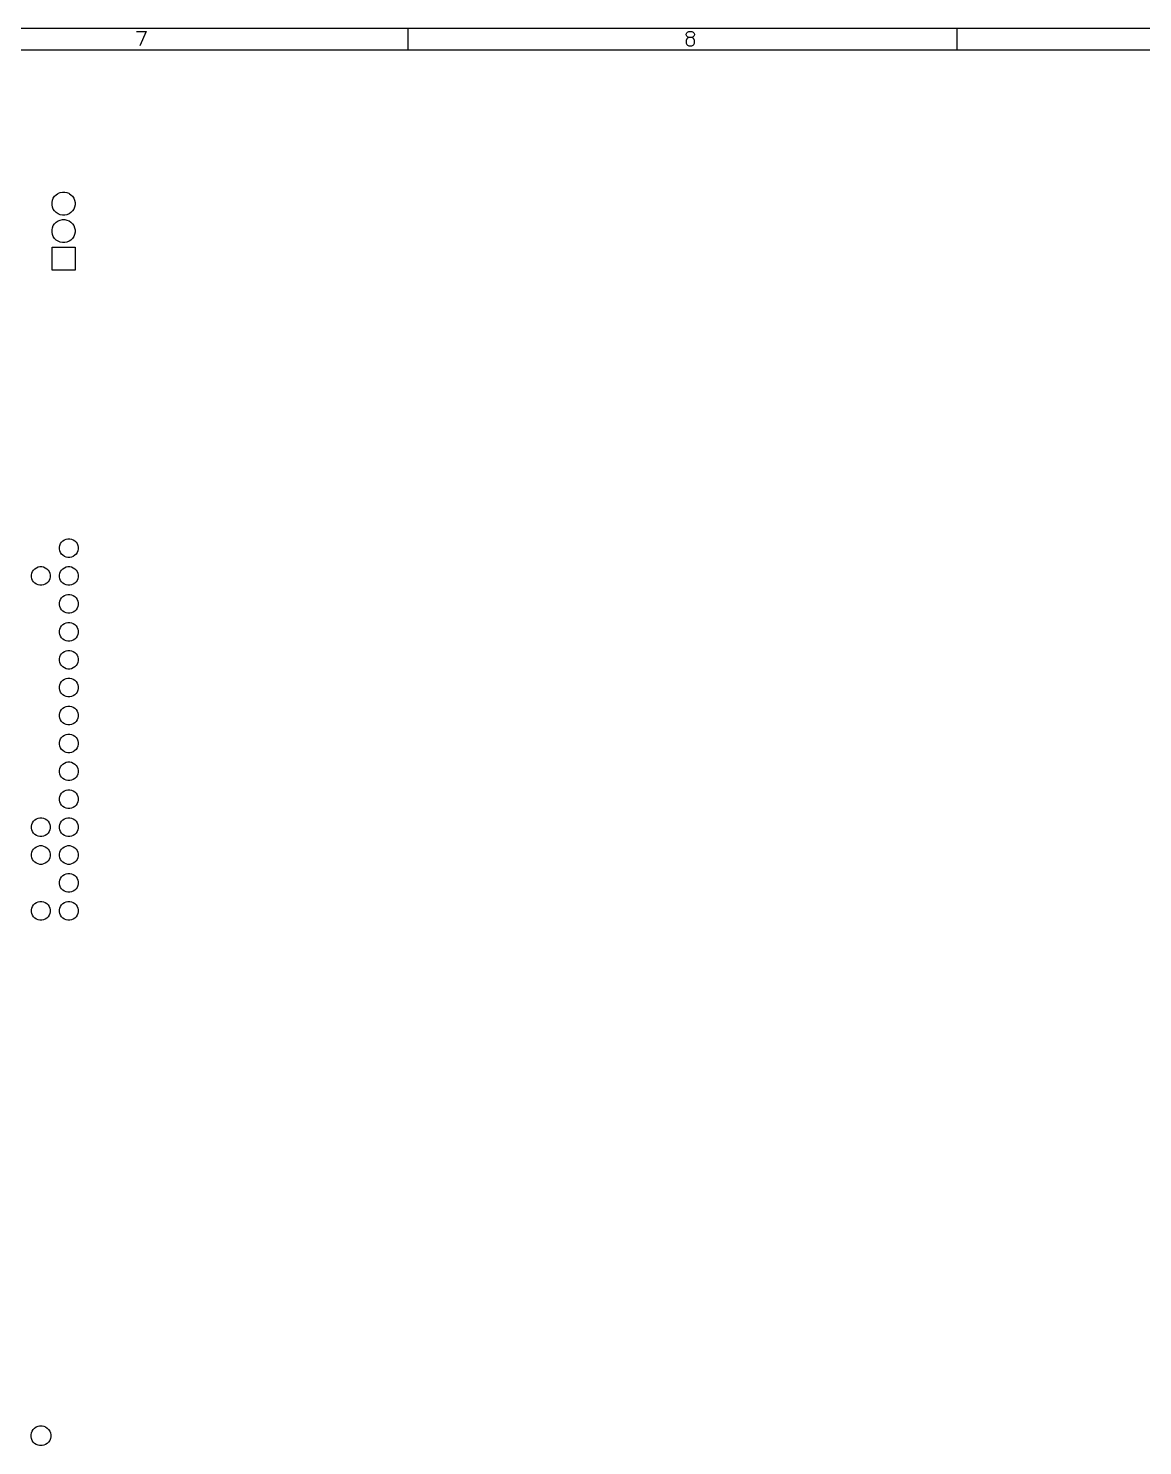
# Model space of a CAD drawing. Extents: x 0.4 to 33.6, y -21.6 to -0.4.
# Drawn here: x 12.81 to 16.81, y -5.47 to -0.39 of the extents above; entities that cross this region are included whole.
import ezdxf

# ---------------------------------------------------------------- set-up
doc = ezdxf.new("R2010")
doc.units = 0
doc.header["$MEASUREMENT"] = 0
doc.layers.add('BLACK', color=7, linetype='CONTINUOUS')

msp = doc.modelspace()

# ---------------------------------------------------------------- linework, layer by layer
at = {"layer": 'BLACK', "linetype": 'CONTINUOUS'}
for p, q in [((33.6063, -0.393701), (0.393701, -0.393701)), ((13.1992, -0.405043), (13.2334, -0.405043)), ((13.2334, -0.405043), (13.2114, -0.456224)), ((14.1732, -0.472441), (14.1732, -0.393701)), ((15.1751, -0.40748), (15.1799, -0.405043)), ((15.1799, -0.405043), (15.1897, -0.405043)), ((15.1897, -0.405043), (15.1946, -0.40748)), ((16.1417, -0.472441), (16.1417, -0.393701)), ((15.1702, -0.414792), (15.1726, -0.409917)), ((15.1702, -0.417229), (15.1702, -0.414792)), ((15.1726, -0.422103), (15.1702, -0.417229)), ((15.1726, -0.431852), (15.1702, -0.436727)), ((15.1702, -0.436727), (15.1702, -0.446475)), ((15.1702, -0.446475), (15.1726, -0.45135)), ((15.1726, -0.409917), (15.1751, -0.40748)), ((15.1751, -0.424541), (15.1726, -0.422103)), ((15.1751, -0.429415), (15.1726, -0.431852)), ((15.1726, -0.45135), (15.1751, -0.453787)), ((15.1799, -0.426978), (15.1751, -0.424541)), ((15.1799, -0.426978), (15.1751, -0.429415)), ((15.1751, -0.453787), (15.1799, -0.456224)), ((15.1897, -0.426978), (15.1799, -0.426978)), ((15.1799, -0.456224), (15.1897, -0.456224)), ((15.1946, -0.424541), (15.1897, -0.426978)), ((15.1946, -0.429415), (15.1897, -0.426978)), ((15.1897, -0.456224), (15.1946, -0.453787)), ((15.1946, -0.40748), (15.197, -0.409917)), ((15.197, -0.422103), (15.1946, -0.424541)), ((15.197, -0.431852), (15.1946, -0.429415)), ((15.1946, -0.453787), (15.197, -0.45135)), ((15.197, -0.409917), (15.1994, -0.414792)), ((15.1994, -0.417229), (15.197, -0.422103)), ((15.1994, -0.436727), (15.197, -0.431852)), ((15.197, -0.45135), (15.1994, -0.446475)), ((15.1994, -0.414792), (15.1994, -0.417229)), ((15.1994, -0.446475), (15.1994, -0.436727)), ((33.5276, -0.472441), (0.472441, -0.472441)), ((12.8961, -1.01782), (12.8977, -1.00983)), ((12.8977, -1.00983), (12.9008, -1.0023)), ((12.9008, -1.0023), (12.9054, -0.995523)), ((12.9054, -0.995523), (12.9111, -0.989759)), ((12.9111, -0.989759), (12.916, -0.986476)), ((12.916, -0.986476), (12.9179, -0.985231)), ((12.9179, -0.985231), (12.9188, -0.984842)), ((12.9188, -0.984842), (12.9254, -0.982112)), ((12.9254, -0.982112), (12.9334, -0.980522)), ((12.9334, -0.980522), (12.9416, -0.980522)), ((12.9416, -0.980522), (12.9496, -0.982112)), ((12.9496, -0.982112), (12.9562, -0.984842)), ((12.9562, -0.984842), (12.9571, -0.985231)), ((12.9571, -0.985231), (12.959, -0.986476)), ((12.959, -0.986476), (12.9639, -0.989759)), ((12.9639, -0.989759), (12.9696, -0.995523)), ((12.9696, -0.995523), (12.9742, -1.0023)), ((12.9742, -1.0023), (12.9773, -1.00983)), ((12.9773, -1.00983), (12.9789, -1.01782)), ((12.8961, -1.02598), (12.8961, -1.01782)), ((12.8977, -1.03397), (12.8961, -1.02598)), ((12.8995, -1.03822), (12.8977, -1.03397)), ((12.9008, -1.0415), (12.8995, -1.03822)), ((12.9054, -1.04828), (12.9008, -1.0415)), ((12.9111, -1.05404), (12.9054, -1.04828)), ((12.9179, -1.05857), (12.9111, -1.05404)), ((12.9254, -1.06169), (12.9179, -1.05857)), ((12.9179, -1.05857), (12.9179, -1.05857)), ((12.9179, -1.05857), (12.9179, -1.05857)), ((12.9334, -1.06328), (12.9254, -1.06169)), ((12.9416, -1.06328), (12.9334, -1.06328)), ((12.9496, -1.06169), (12.9416, -1.06328)), ((12.9571, -1.05857), (12.9496, -1.06169)), ((12.9639, -1.05404), (12.9571, -1.05857)), ((12.9571, -1.05857), (12.9571, -1.05857)), ((12.9571, -1.05857), (12.9571, -1.05857)), ((12.9696, -1.04828), (12.9639, -1.05404)), ((12.9742, -1.0415), (12.9696, -1.04828)), ((12.9755, -1.03822), (12.9742, -1.0415)), ((12.9773, -1.03397), (12.9755, -1.03822)), ((12.9789, -1.02598), (12.9773, -1.03397)), ((12.9789, -1.01782), (12.9789, -1.02598)), ((12.8961, -1.11625), (12.8977, -1.10826)), ((12.8961, -1.1244), (12.8961, -1.11625)), ((12.8977, -1.10826), (12.9008, -1.10073)), ((12.9008, -1.10073), (12.9054, -1.09395)), ((12.9054, -1.09395), (12.9111, -1.08818)), ((12.9111, -1.08818), (12.9179, -1.08366)), ((12.9179, -1.08366), (12.9254, -1.08054)), ((12.9179, -1.08366), (12.9179, -1.08366)), ((12.9254, -1.08054), (12.9334, -1.07895)), ((12.9334, -1.07895), (12.9416, -1.07895)), ((12.9416, -1.07895), (12.9496, -1.08054)), ((12.9496, -1.08054), (12.9571, -1.08366)), ((12.9571, -1.08366), (12.9571, -1.08366)), ((12.9571, -1.08366), (12.9639, -1.08818)), ((12.9639, -1.08818), (12.9696, -1.09395)), ((12.9696, -1.09395), (12.9742, -1.10073)), ((12.9742, -1.10073), (12.9773, -1.10826)), ((12.9773, -1.10826), (12.9789, -1.11625)), ((12.9789, -1.11625), (12.9789, -1.1244)), ((12.8977, -1.13239), (12.8961, -1.1244)), ((12.9008, -1.13992), (12.8977, -1.13239)), ((12.9054, -1.1467), (12.9008, -1.13992)), ((12.9008, -1.13992), (12.9008, -1.13992)), ((12.9111, -1.15247), (12.9054, -1.1467)), ((12.9179, -1.15699), (12.9111, -1.15247)), ((12.9254, -1.16011), (12.9179, -1.15699)), ((12.9179, -1.15699), (12.9179, -1.15699)), ((12.9179, -1.15699), (12.9179, -1.15699)), ((12.9334, -1.1617), (12.9254, -1.16011)), ((12.9416, -1.1617), (12.9334, -1.1617)), ((12.9496, -1.16011), (12.9416, -1.1617)), ((12.9571, -1.15699), (12.9496, -1.16011)), ((12.9639, -1.15247), (12.9571, -1.15699)), ((12.9571, -1.15699), (12.9571, -1.15699)), ((12.9571, -1.15699), (12.9571, -1.15699)), ((12.9696, -1.1467), (12.9639, -1.15247)), ((12.9742, -1.13992), (12.9696, -1.1467)), ((12.9773, -1.13239), (12.9742, -1.13992)), ((12.9742, -1.13992), (12.9742, -1.13992)), ((12.9789, -1.1244), (12.9773, -1.13239)), ((12.8961, -1.26013), (12.8961, -1.17737)), ((12.8961, -1.17737), (12.9789, -1.17737)), ((12.9789, -1.17737), (12.9789, -1.26013)), ((12.9789, -1.26013), (12.8961, -1.26013)), ((12.9302, -2.23489), (12.9349, -2.23023)), ((12.9349, -2.23023), (12.9404, -2.22656)), ((12.9404, -2.22656), (12.9465, -2.22403)), ((12.9465, -2.22403), (12.953, -2.22275)), ((12.953, -2.22275), (12.9595, -2.22275)), ((12.9595, -2.22275), (12.966, -2.22403)), ((12.966, -2.22403), (12.9721, -2.22656)), ((12.9721, -2.22656), (12.9776, -2.23023)), ((12.9776, -2.23023), (12.9823, -2.23489)), ((12.9227, -2.25295), (12.924, -2.24648)), ((12.9227, -2.25955), (12.9227, -2.25295)), ((12.924, -2.26602), (12.9227, -2.25955)), ((12.924, -2.24648), (12.9266, -2.24038)), ((12.9266, -2.27212), (12.924, -2.26602)), ((12.9266, -2.24038), (12.9302, -2.23489)), ((12.9302, -2.27761), (12.9266, -2.27212)), ((12.9349, -2.28227), (12.9302, -2.27761)), ((12.9404, -2.28594), (12.9349, -2.28227)), ((12.9776, -2.28227), (12.9721, -2.28594)), ((12.9823, -2.27761), (12.9776, -2.28227)), ((12.9823, -2.23489), (12.9859, -2.24038)), ((12.9859, -2.27212), (12.9823, -2.27761)), ((12.9859, -2.24038), (12.9885, -2.24648)), ((12.9885, -2.26602), (12.9859, -2.27212)), ((12.9885, -2.24648), (12.9898, -2.25295)), ((12.9898, -2.25955), (12.9885, -2.26602)), ((12.9898, -2.25295), (12.9898, -2.25955)), ((12.8266, -2.34038), (12.8302, -2.33489)), ((12.8302, -2.33489), (12.8349, -2.33023)), ((12.8349, -2.33023), (12.8404, -2.32656)), ((12.8404, -2.32656), (12.8465, -2.32403)), ((12.8465, -2.32403), (12.853, -2.32275)), ((12.853, -2.32275), (12.8595, -2.32275)), ((12.8595, -2.32275), (12.866, -2.32403)), ((12.866, -2.32403), (12.8721, -2.32656)), ((12.8721, -2.32656), (12.8776, -2.33023)), ((12.8776, -2.33023), (12.8823, -2.33489)), ((12.8823, -2.33489), (12.8859, -2.34038)), ((12.9266, -2.34038), (12.9302, -2.33489)), ((12.9302, -2.33489), (12.9349, -2.33023)), ((12.9349, -2.33023), (12.9404, -2.32656)), ((12.9465, -2.28847), (12.9404, -2.28594)), ((12.9404, -2.32656), (12.9465, -2.32403)), ((12.953, -2.28975), (12.9465, -2.28847)), ((12.9465, -2.32403), (12.953, -2.32275)), ((12.9595, -2.28975), (12.953, -2.28975)), ((12.953, -2.32275), (12.9595, -2.32275)), ((12.966, -2.28847), (12.9595, -2.28975)), ((12.9595, -2.32275), (12.966, -2.32403)), ((12.9721, -2.28594), (12.966, -2.28847)), ((12.966, -2.32403), (12.9721, -2.32656)), ((12.9721, -2.32656), (12.9776, -2.33023)), ((12.9776, -2.33023), (12.9823, -2.33489)), ((12.9823, -2.33489), (12.9859, -2.34038)), ((12.8227, -2.35295), (12.824, -2.34648)), ((12.8227, -2.35955), (12.8227, -2.35295)), ((12.824, -2.36602), (12.8227, -2.35955)), ((12.824, -2.34648), (12.8266, -2.34038)), ((12.8266, -2.37212), (12.824, -2.36602)), ((12.8302, -2.37761), (12.8266, -2.37212)), ((12.8349, -2.38227), (12.8302, -2.37761)), ((12.8404, -2.38594), (12.8349, -2.38227)), ((12.8465, -2.38847), (12.8404, -2.38594)), ((12.8721, -2.38594), (12.866, -2.38847)), ((12.8776, -2.38227), (12.8721, -2.38594)), ((12.8823, -2.37761), (12.8776, -2.38227)), ((12.8859, -2.37212), (12.8823, -2.37761)), ((12.8859, -2.34038), (12.8885, -2.34648)), ((12.8885, -2.36602), (12.8859, -2.37212)), ((12.8885, -2.34648), (12.8898, -2.35295)), ((12.8898, -2.35955), (12.8885, -2.36602)), ((12.8898, -2.35295), (12.8898, -2.35955)), ((12.9227, -2.35295), (12.924, -2.34648)), ((12.9227, -2.35955), (12.9227, -2.35295)), ((12.924, -2.36602), (12.9227, -2.35955)), ((12.924, -2.34648), (12.9266, -2.34038)), ((12.9266, -2.37212), (12.924, -2.36602)), ((12.9302, -2.37761), (12.9266, -2.37212)), ((12.9349, -2.38227), (12.9302, -2.37761)), ((12.9404, -2.38594), (12.9349, -2.38227)), ((12.9465, -2.38847), (12.9404, -2.38594)), ((12.9721, -2.38594), (12.966, -2.38847)), ((12.9776, -2.38227), (12.9721, -2.38594)), ((12.9823, -2.37761), (12.9776, -2.38227)), ((12.9859, -2.37212), (12.9823, -2.37761)), ((12.9859, -2.34038), (12.9885, -2.34648)), ((12.9885, -2.36602), (12.9859, -2.37212)), ((12.9885, -2.34648), (12.9898, -2.35295)), ((12.9898, -2.35955), (12.9885, -2.36602)), ((12.9898, -2.35295), (12.9898, -2.35955)), ((12.853, -2.38975), (12.8465, -2.38847)), ((12.8595, -2.38975), (12.853, -2.38975)), ((12.866, -2.38847), (12.8595, -2.38975)), ((12.9266, -2.44038), (12.9302, -2.43489)), ((12.9302, -2.43489), (12.9349, -2.43023)), ((12.9349, -2.43023), (12.9404, -2.42656)), ((12.9404, -2.42656), (12.9465, -2.42403)), ((12.953, -2.38975), (12.9465, -2.38847)), ((12.9465, -2.42403), (12.953, -2.42275)), ((12.9595, -2.38975), (12.953, -2.38975)), ((12.953, -2.42275), (12.9595, -2.42275)), ((12.966, -2.38847), (12.9595, -2.38975)), ((12.9595, -2.42275), (12.966, -2.42403)), ((12.966, -2.42403), (12.9721, -2.42656)), ((12.9721, -2.42656), (12.9776, -2.43023)), ((12.9776, -2.43023), (12.9823, -2.43489)), ((12.9823, -2.43489), (12.9859, -2.44038)), ((12.9227, -2.45295), (12.924, -2.44648)), ((12.9227, -2.45955), (12.9227, -2.45295)), ((12.924, -2.46602), (12.9227, -2.45955)), ((12.924, -2.44648), (12.9266, -2.44038)), ((12.9266, -2.47212), (12.924, -2.46602)), ((12.9302, -2.47761), (12.9266, -2.47212)), ((12.9349, -2.48227), (12.9302, -2.47761)), ((12.9404, -2.48594), (12.9349, -2.48227)), ((12.9465, -2.48847), (12.9404, -2.48594)), ((12.953, -2.48975), (12.9465, -2.48847)), ((12.966, -2.48847), (12.9595, -2.48975)), ((12.9721, -2.48594), (12.966, -2.48847)), ((12.9776, -2.48227), (12.9721, -2.48594)), ((12.9823, -2.47761), (12.9776, -2.48227)), ((12.9859, -2.47212), (12.9823, -2.47761)), ((12.9859, -2.44038), (12.9885, -2.44648)), ((12.9885, -2.46602), (12.9859, -2.47212)), ((12.9885, -2.44648), (12.9898, -2.45295)), ((12.9898, -2.45955), (12.9885, -2.46602)), ((12.9898, -2.45295), (12.9898, -2.45955)), ((12.9266, -2.54038), (12.9302, -2.53489)), ((12.9302, -2.53489), (12.9349, -2.53023)), ((12.9349, -2.53023), (12.9404, -2.52656)), ((12.9404, -2.52656), (12.9465, -2.52403)), ((12.9465, -2.52403), (12.953, -2.52275)), ((12.9595, -2.48975), (12.953, -2.48975)), ((12.953, -2.52275), (12.9595, -2.52275)), ((12.9595, -2.52275), (12.966, -2.52403)), ((12.966, -2.52403), (12.9721, -2.52656)), ((12.9721, -2.52656), (12.9776, -2.53023)), ((12.9776, -2.53023), (12.9823, -2.53489)), ((12.9823, -2.53489), (12.9859, -2.54038)), ((12.9227, -2.55295), (12.924, -2.54648)), ((12.9227, -2.55955), (12.9227, -2.55295)), ((12.924, -2.56602), (12.9227, -2.55955)), ((12.924, -2.54648), (12.9266, -2.54038)), ((12.9266, -2.57212), (12.924, -2.56602)), ((12.9302, -2.57761), (12.9266, -2.57212)), ((12.9349, -2.58227), (12.9302, -2.57761)), ((12.9404, -2.58594), (12.9349, -2.58227)), ((12.9465, -2.58847), (12.9404, -2.58594)), ((12.953, -2.58975), (12.9465, -2.58847)), ((12.9595, -2.58975), (12.953, -2.58975)), ((12.966, -2.58847), (12.9595, -2.58975)), ((12.9721, -2.58594), (12.966, -2.58847)), ((12.9776, -2.58227), (12.9721, -2.58594)), ((12.9823, -2.57761), (12.9776, -2.58227)), ((12.9859, -2.57212), (12.9823, -2.57761)), ((12.9859, -2.54038), (12.9885, -2.54648)), ((12.9885, -2.56602), (12.9859, -2.57212)), ((12.9885, -2.54648), (12.9898, -2.55295)), ((12.9898, -2.55955), (12.9885, -2.56602)), ((12.9898, -2.55295), (12.9898, -2.55955)), ((12.924, -2.64648), (12.9266, -2.64038)), ((12.9266, -2.64038), (12.9302, -2.63489)), ((12.9302, -2.63489), (12.9349, -2.63023)), ((12.9349, -2.63023), (12.9404, -2.62656)), ((12.9404, -2.62656), (12.9465, -2.62403)), ((12.9465, -2.62403), (12.953, -2.62275)), ((12.953, -2.62275), (12.9595, -2.62275)), ((12.9595, -2.62275), (12.966, -2.62403)), ((12.966, -2.62403), (12.9721, -2.62656)), ((12.9721, -2.62656), (12.9776, -2.63023)), ((12.9776, -2.63023), (12.9823, -2.63489)), ((12.9823, -2.63489), (12.9859, -2.64038)), ((12.9859, -2.64038), (12.9885, -2.64648)), ((12.9227, -2.65295), (12.924, -2.64648)), ((12.9227, -2.65955), (12.9227, -2.65295)), ((12.924, -2.66602), (12.9227, -2.65955)), ((12.9266, -2.67212), (12.924, -2.66602)), ((12.9302, -2.67761), (12.9266, -2.67212)), ((12.9349, -2.68227), (12.9302, -2.67761)), ((12.9404, -2.68594), (12.9349, -2.68227)), ((12.9465, -2.68847), (12.9404, -2.68594)), ((12.953, -2.68975), (12.9465, -2.68847)), ((12.9595, -2.68975), (12.953, -2.68975)), ((12.966, -2.68847), (12.9595, -2.68975)), ((12.9721, -2.68594), (12.966, -2.68847)), ((12.9776, -2.68227), (12.9721, -2.68594)), ((12.9823, -2.67761), (12.9776, -2.68227)), ((12.9859, -2.67212), (12.9823, -2.67761)), ((12.9885, -2.66602), (12.9859, -2.67212)), ((12.9885, -2.64648), (12.9898, -2.65295)), ((12.9898, -2.65955), (12.9885, -2.66602)), ((12.9898, -2.65295), (12.9898, -2.65955)), ((12.924, -2.74648), (12.9266, -2.74038)), ((12.9266, -2.74038), (12.9302, -2.73489)), ((12.9302, -2.73489), (12.9349, -2.73023)), ((12.9349, -2.73023), (12.9404, -2.72656)), ((12.9404, -2.72656), (12.9465, -2.72403)), ((12.9465, -2.72403), (12.953, -2.72275)), ((12.953, -2.72275), (12.9595, -2.72275)), ((12.9595, -2.72275), (12.966, -2.72403)), ((12.966, -2.72403), (12.9721, -2.72656)), ((12.9721, -2.72656), (12.9776, -2.73023)), ((12.9776, -2.73023), (12.9823, -2.73489)), ((12.9823, -2.73489), (12.9859, -2.74038)), ((12.9859, -2.74038), (12.9885, -2.74648)), ((12.9227, -2.75295), (12.924, -2.74648)), ((12.9227, -2.75955), (12.9227, -2.75295)), ((12.924, -2.76602), (12.9227, -2.75955)), ((12.9266, -2.77212), (12.924, -2.76602)), ((12.9302, -2.77761), (12.9266, -2.77212)), ((12.9349, -2.78227), (12.9302, -2.77761)), ((12.9404, -2.78594), (12.9349, -2.78227)), ((12.9465, -2.78847), (12.9404, -2.78594)), ((12.953, -2.78975), (12.9465, -2.78847)), ((12.9595, -2.78975), (12.953, -2.78975)), ((12.966, -2.78847), (12.9595, -2.78975)), ((12.9721, -2.78594), (12.966, -2.78847)), ((12.9776, -2.78227), (12.9721, -2.78594)), ((12.9823, -2.77761), (12.9776, -2.78227)), ((12.9859, -2.77212), (12.9823, -2.77761)), ((12.9885, -2.76602), (12.9859, -2.77212)), ((12.9885, -2.74648), (12.9898, -2.75295)), ((12.9898, -2.75955), (12.9885, -2.76602)), ((12.9898, -2.75295), (12.9898, -2.75955)), ((12.924, -2.84648), (12.9266, -2.84038)), ((12.9266, -2.84038), (12.9302, -2.83489)), ((12.9302, -2.83489), (12.9349, -2.83023)), ((12.9349, -2.83023), (12.9404, -2.82656)), ((12.9404, -2.82656), (12.9465, -2.82403)), ((12.9465, -2.82403), (12.953, -2.82275)), ((12.953, -2.82275), (12.9595, -2.82275)), ((12.9595, -2.82275), (12.966, -2.82403)), ((12.966, -2.82403), (12.9721, -2.82656)), ((12.9721, -2.82656), (12.9776, -2.83023)), ((12.9776, -2.83023), (12.9823, -2.83489)), ((12.9823, -2.83489), (12.9859, -2.84038)), ((12.9859, -2.84038), (12.9885, -2.84648)), ((12.9227, -2.85295), (12.924, -2.84648)), ((12.9227, -2.85955), (12.9227, -2.85295)), ((12.924, -2.86602), (12.9227, -2.85955)), ((12.9266, -2.87212), (12.924, -2.86602)), ((12.9302, -2.87761), (12.9266, -2.87212)), ((12.9349, -2.88227), (12.9302, -2.87761)), ((12.9404, -2.88594), (12.9349, -2.88227)), ((12.9465, -2.88847), (12.9404, -2.88594)), ((12.953, -2.88975), (12.9465, -2.88847)), ((12.9595, -2.88975), (12.953, -2.88975)), ((12.966, -2.88847), (12.9595, -2.88975)), ((12.9721, -2.88594), (12.966, -2.88847)), ((12.9776, -2.88227), (12.9721, -2.88594)), ((12.9823, -2.87761), (12.9776, -2.88227)), ((12.9859, -2.87212), (12.9823, -2.87761)), ((12.9885, -2.86602), (12.9859, -2.87212)), ((12.9885, -2.84648), (12.9898, -2.85295)), ((12.9898, -2.85955), (12.9885, -2.86602)), ((12.9898, -2.85295), (12.9898, -2.85955)), ((12.924, -2.94648), (12.9266, -2.94038)), ((12.9266, -2.94038), (12.9302, -2.93489)), ((12.9302, -2.93489), (12.9349, -2.93023)), ((12.9349, -2.93023), (12.9404, -2.92656)), ((12.9404, -2.92656), (12.9465, -2.92403)), ((12.9465, -2.92403), (12.953, -2.92275)), ((12.953, -2.92275), (12.9595, -2.92275)), ((12.9595, -2.92275), (12.966, -2.92403)), ((12.966, -2.92403), (12.9721, -2.92656)), ((12.9721, -2.92656), (12.9776, -2.93023)), ((12.9776, -2.93023), (12.9823, -2.93489)), ((12.9823, -2.93489), (12.9859, -2.94038)), ((12.9859, -2.94038), (12.9885, -2.94648)), ((12.9227, -2.95295), (12.924, -2.94648)), ((12.9227, -2.95955), (12.9227, -2.95295)), ((12.924, -2.96602), (12.9227, -2.95955)), ((12.9266, -2.97212), (12.924, -2.96602)), ((12.9302, -2.97761), (12.9266, -2.97212)), ((12.9349, -2.98227), (12.9302, -2.97761)), ((12.9404, -2.98594), (12.9349, -2.98227)), ((12.9465, -2.98847), (12.9404, -2.98594)), ((12.953, -2.98975), (12.9465, -2.98847)), ((12.9595, -2.98975), (12.953, -2.98975)), ((12.966, -2.98847), (12.9595, -2.98975)), ((12.9721, -2.98594), (12.966, -2.98847)), ((12.9776, -2.98227), (12.9721, -2.98594)), ((12.9823, -2.97761), (12.9776, -2.98227)), ((12.9859, -2.97212), (12.9823, -2.97761)), ((12.9885, -2.96602), (12.9859, -2.97212)), ((12.9885, -2.94648), (12.9898, -2.95295)), ((12.9898, -2.95955), (12.9885, -2.96602)), ((12.9898, -2.95295), (12.9898, -2.95955)), ((12.9227, -3.05295), (12.924, -3.04648)), ((12.924, -3.04648), (12.9266, -3.04038)), ((12.9266, -3.04038), (12.9302, -3.03489)), ((12.9302, -3.03489), (12.9349, -3.03023)), ((12.9349, -3.03023), (12.9404, -3.02656)), ((12.9404, -3.02656), (12.9465, -3.02403)), ((12.9465, -3.02403), (12.953, -3.02275)), ((12.953, -3.02275), (12.9595, -3.02275)), ((12.9595, -3.02275), (12.966, -3.02403)), ((12.966, -3.02403), (12.9721, -3.02656)), ((12.9721, -3.02656), (12.9776, -3.03023)), ((12.9776, -3.03023), (12.9823, -3.03489)), ((12.9823, -3.03489), (12.9859, -3.04038)), ((12.9859, -3.04038), (12.9885, -3.04648)), ((12.9885, -3.04648), (12.9898, -3.05295)), ((12.9227, -3.05955), (12.9227, -3.05295)), ((12.924, -3.06602), (12.9227, -3.05955)), ((12.9266, -3.07212), (12.924, -3.06602)), ((12.9302, -3.07761), (12.9266, -3.07212)), ((12.9349, -3.08227), (12.9302, -3.07761)), ((12.9404, -3.08594), (12.9349, -3.08227)), ((12.9465, -3.08847), (12.9404, -3.08594)), ((12.953, -3.08975), (12.9465, -3.08847)), ((12.9595, -3.08975), (12.953, -3.08975)), ((12.966, -3.08847), (12.9595, -3.08975)), ((12.9721, -3.08594), (12.966, -3.08847)), ((12.9776, -3.08227), (12.9721, -3.08594)), ((12.9823, -3.07761), (12.9776, -3.08227)), ((12.9859, -3.07212), (12.9823, -3.07761)), ((12.9885, -3.06602), (12.9859, -3.07212)), ((12.9898, -3.05955), (12.9885, -3.06602)), ((12.9898, -3.05295), (12.9898, -3.05955)), ((12.9227, -3.15295), (12.924, -3.14648)), ((12.924, -3.14648), (12.9266, -3.14038)), ((12.9266, -3.14038), (12.9302, -3.13489)), ((12.9302, -3.13489), (12.9349, -3.13023)), ((12.9349, -3.13023), (12.9404, -3.12656)), ((12.9404, -3.12656), (12.9465, -3.12403)), ((12.9465, -3.12403), (12.953, -3.12275)), ((12.953, -3.12275), (12.9595, -3.12275)), ((12.9595, -3.12275), (12.966, -3.12403)), ((12.966, -3.12403), (12.9721, -3.12656)), ((12.9721, -3.12656), (12.9776, -3.13023)), ((12.9776, -3.13023), (12.9823, -3.13489)), ((12.9823, -3.13489), (12.9859, -3.14038)), ((12.9859, -3.14038), (12.9885, -3.14648)), ((12.9885, -3.14648), (12.9898, -3.15295)), ((12.9227, -3.15955), (12.9227, -3.15295)), ((12.924, -3.16602), (12.9227, -3.15955)), ((12.9266, -3.17212), (12.924, -3.16602)), ((12.9302, -3.17761), (12.9266, -3.17212)), ((12.9349, -3.18227), (12.9302, -3.17761)), ((12.9404, -3.18594), (12.9349, -3.18227)), ((12.9465, -3.18847), (12.9404, -3.18594)), ((12.953, -3.18975), (12.9465, -3.18847)), ((12.9595, -3.18975), (12.953, -3.18975)), ((12.966, -3.18847), (12.9595, -3.18975)), ((12.9721, -3.18594), (12.966, -3.18847)), ((12.9776, -3.18227), (12.9721, -3.18594)), ((12.9823, -3.17761), (12.9776, -3.18227)), ((12.9859, -3.17212), (12.9823, -3.17761)), ((12.9885, -3.16602), (12.9859, -3.17212)), ((12.9898, -3.15955), (12.9885, -3.16602)), ((12.9898, -3.15295), (12.9898, -3.15955)), ((12.8227, -3.25295), (12.824, -3.24648)), ((12.824, -3.24648), (12.8266, -3.24038)), ((12.8266, -3.24038), (12.8302, -3.23489)), ((12.8302, -3.23489), (12.8349, -3.23023)), ((12.8349, -3.23023), (12.8404, -3.22656)), ((12.8404, -3.22656), (12.8465, -3.22403)), ((12.8465, -3.22403), (12.853, -3.22275)), ((12.853, -3.22275), (12.8595, -3.22275)), ((12.8595, -3.22275), (12.866, -3.22403)), ((12.866, -3.22403), (12.8721, -3.22656)), ((12.8721, -3.22656), (12.8776, -3.23023)), ((12.8776, -3.23023), (12.8823, -3.23489)), ((12.8823, -3.23489), (12.8859, -3.24038)), ((12.8859, -3.24038), (12.8885, -3.24648)), ((12.8885, -3.24648), (12.8898, -3.25295)), ((12.9227, -3.25295), (12.924, -3.24648)), ((12.924, -3.24648), (12.9266, -3.24038)), ((12.9266, -3.24038), (12.9302, -3.23489)), ((12.9302, -3.23489), (12.9349, -3.23023)), ((12.9349, -3.23023), (12.9404, -3.22656)), ((12.9404, -3.22656), (12.9465, -3.22403)), ((12.9465, -3.22403), (12.953, -3.22275)), ((12.953, -3.22275), (12.9595, -3.22275)), ((12.9595, -3.22275), (12.966, -3.22403)), ((12.966, -3.22403), (12.9721, -3.22656)), ((12.9721, -3.22656), (12.9776, -3.23023)), ((12.9776, -3.23023), (12.9823, -3.23489)), ((12.9823, -3.23489), (12.9859, -3.24038)), ((12.9859, -3.24038), (12.9885, -3.24648)), ((12.9885, -3.24648), (12.9898, -3.25295)), ((12.8227, -3.25955), (12.8227, -3.25295)), ((12.824, -3.26602), (12.8227, -3.25955)), ((12.8266, -3.27212), (12.824, -3.26602)), ((12.8302, -3.27761), (12.8266, -3.27212)), ((12.8349, -3.28227), (12.8302, -3.27761)), ((12.8404, -3.28594), (12.8349, -3.28227)), ((12.8465, -3.28847), (12.8404, -3.28594)), ((12.853, -3.28975), (12.8465, -3.28847)), ((12.8595, -3.28975), (12.853, -3.28975)), ((12.866, -3.28847), (12.8595, -3.28975)), ((12.8721, -3.28594), (12.866, -3.28847)), ((12.8776, -3.28227), (12.8721, -3.28594)), ((12.8823, -3.27761), (12.8776, -3.28227)), ((12.8859, -3.27212), (12.8823, -3.27761)), ((12.8885, -3.26602), (12.8859, -3.27212)), ((12.8898, -3.25955), (12.8885, -3.26602)), ((12.8898, -3.25295), (12.8898, -3.25955)), ((12.9227, -3.25955), (12.9227, -3.25295)), ((12.924, -3.26602), (12.9227, -3.25955)), ((12.9266, -3.27212), (12.924, -3.26602)), ((12.9302, -3.27761), (12.9266, -3.27212)), ((12.9349, -3.28227), (12.9302, -3.27761)), ((12.9404, -3.28594), (12.9349, -3.28227)), ((12.9465, -3.28847), (12.9404, -3.28594)), ((12.953, -3.28975), (12.9465, -3.28847)), ((12.9595, -3.28975), (12.953, -3.28975)), ((12.966, -3.28847), (12.9595, -3.28975)), ((12.9721, -3.28594), (12.966, -3.28847)), ((12.9776, -3.28227), (12.9721, -3.28594)), ((12.9823, -3.27761), (12.9776, -3.28227)), ((12.9859, -3.27212), (12.9823, -3.27761)), ((12.9885, -3.26602), (12.9859, -3.27212)), ((12.9898, -3.25955), (12.9885, -3.26602)), ((12.9898, -3.25295), (12.9898, -3.25955)), ((12.8227, -3.35295), (12.824, -3.34648)), ((12.824, -3.34648), (12.8266, -3.34038)), ((12.8266, -3.34038), (12.8302, -3.33489)), ((12.8302, -3.33489), (12.8349, -3.33023)), ((12.8349, -3.33023), (12.8404, -3.32656)), ((12.8404, -3.32656), (12.8465, -3.32403)), ((12.8465, -3.32403), (12.853, -3.32275)), ((12.853, -3.32275), (12.8595, -3.32275)), ((12.8595, -3.32275), (12.866, -3.32403)), ((12.866, -3.32403), (12.8721, -3.32656)), ((12.8721, -3.32656), (12.8776, -3.33023)), ((12.8776, -3.33023), (12.8823, -3.33489)), ((12.8823, -3.33489), (12.8859, -3.34038)), ((12.8859, -3.34038), (12.8885, -3.34648)), ((12.8885, -3.34648), (12.8898, -3.35295)), ((12.9227, -3.35295), (12.924, -3.34648)), ((12.924, -3.34648), (12.9266, -3.34038)), ((12.9266, -3.34038), (12.9302, -3.33489)), ((12.9302, -3.33489), (12.9349, -3.33023)), ((12.9349, -3.33023), (12.9404, -3.32656)), ((12.9404, -3.32656), (12.9465, -3.32403)), ((12.9465, -3.32403), (12.953, -3.32275)), ((12.953, -3.32275), (12.9595, -3.32275)), ((12.9595, -3.32275), (12.966, -3.32403)), ((12.966, -3.32403), (12.9721, -3.32656)), ((12.9721, -3.32656), (12.9776, -3.33023)), ((12.9776, -3.33023), (12.9823, -3.33489)), ((12.9823, -3.33489), (12.9859, -3.34038)), ((12.9859, -3.34038), (12.9885, -3.34648)), ((12.9885, -3.34648), (12.9898, -3.35295)), ((12.8227, -3.35955), (12.8227, -3.35295)), ((12.824, -3.36602), (12.8227, -3.35955)), ((12.8266, -3.37212), (12.824, -3.36602)), ((12.8302, -3.37761), (12.8266, -3.37212)), ((12.8349, -3.38227), (12.8302, -3.37761)), ((12.8404, -3.38594), (12.8349, -3.38227)), ((12.8465, -3.38847), (12.8404, -3.38594)), ((12.853, -3.38975), (12.8465, -3.38847)), ((12.8595, -3.38975), (12.853, -3.38975)), ((12.866, -3.38847), (12.8595, -3.38975)), ((12.8721, -3.38594), (12.866, -3.38847)), ((12.8776, -3.38227), (12.8721, -3.38594)), ((12.8823, -3.37761), (12.8776, -3.38227)), ((12.8859, -3.37212), (12.8823, -3.37761)), ((12.8885, -3.36602), (12.8859, -3.37212)), ((12.8898, -3.35955), (12.8885, -3.36602)), ((12.8898, -3.35295), (12.8898, -3.35955)), ((12.9227, -3.35955), (12.9227, -3.35295)), ((12.924, -3.36602), (12.9227, -3.35955)), ((12.9266, -3.37212), (12.924, -3.36602)), ((12.9302, -3.37761), (12.9266, -3.37212)), ((12.9349, -3.38227), (12.9302, -3.37761)), ((12.9404, -3.38594), (12.9349, -3.38227)), ((12.9465, -3.38847), (12.9404, -3.38594)), ((12.953, -3.38975), (12.9465, -3.38847)), ((12.9595, -3.38975), (12.953, -3.38975)), ((12.966, -3.38847), (12.9595, -3.38975)), ((12.9721, -3.38594), (12.966, -3.38847)), ((12.9776, -3.38227), (12.9721, -3.38594)), ((12.9823, -3.37761), (12.9776, -3.38227)), ((12.9859, -3.37212), (12.9823, -3.37761)), ((12.9885, -3.36602), (12.9859, -3.37212)), ((12.9898, -3.35955), (12.9885, -3.36602)), ((12.9898, -3.35295), (12.9898, -3.35955)), ((12.9227, -3.45295), (12.924, -3.44648)), ((12.9227, -3.45955), (12.9227, -3.45295)), ((12.924, -3.44648), (12.9266, -3.44038)), ((12.9266, -3.44038), (12.9302, -3.43489)), ((12.9302, -3.43489), (12.9349, -3.43023)), ((12.9349, -3.43023), (12.9404, -3.42656)), ((12.9404, -3.42656), (12.9465, -3.42403)), ((12.9465, -3.42403), (12.953, -3.42275)), ((12.953, -3.42275), (12.9595, -3.42275)), ((12.9595, -3.42275), (12.966, -3.42403)), ((12.966, -3.42403), (12.9721, -3.42656)), ((12.9721, -3.42656), (12.9776, -3.43023)), ((12.9776, -3.43023), (12.9823, -3.43489)), ((12.9823, -3.43489), (12.9859, -3.44038)), ((12.9859, -3.44038), (12.9885, -3.44648)), ((12.9885, -3.44648), (12.9898, -3.45295)), ((12.9898, -3.45295), (12.9898, -3.45955)), ((12.924, -3.46602), (12.9227, -3.45955)), ((12.9266, -3.47212), (12.924, -3.46602)), ((12.9302, -3.47761), (12.9266, -3.47212)), ((12.9349, -3.48227), (12.9302, -3.47761)), ((12.9404, -3.48594), (12.9349, -3.48227)), ((12.9465, -3.48847), (12.9404, -3.48594)), ((12.953, -3.48975), (12.9465, -3.48847)), ((12.9595, -3.48975), (12.953, -3.48975)), ((12.966, -3.48847), (12.9595, -3.48975)), ((12.9721, -3.48594), (12.966, -3.48847)), ((12.9776, -3.48227), (12.9721, -3.48594)), ((12.9823, -3.47761), (12.9776, -3.48227)), ((12.9859, -3.47212), (12.9823, -3.47761)), ((12.9885, -3.46602), (12.9859, -3.47212)), ((12.9898, -3.45955), (12.9885, -3.46602)), ((12.8227, -3.55295), (12.824, -3.54648)), ((12.8227, -3.55955), (12.8227, -3.55295)), ((12.824, -3.54648), (12.8266, -3.54038)), ((12.8266, -3.54038), (12.8302, -3.53489)), ((12.8302, -3.53489), (12.8349, -3.53023)), ((12.8349, -3.53023), (12.8404, -3.52656)), ((12.8404, -3.52656), (12.8465, -3.52403)), ((12.8465, -3.52403), (12.853, -3.52275)), ((12.853, -3.52275), (12.8595, -3.52275)), ((12.8595, -3.52275), (12.866, -3.52403)), ((12.866, -3.52403), (12.8721, -3.52656)), ((12.8721, -3.52656), (12.8776, -3.53023)), ((12.8776, -3.53023), (12.8823, -3.53489)), ((12.8823, -3.53489), (12.8859, -3.54038)), ((12.8859, -3.54038), (12.8885, -3.54648)), ((12.8885, -3.54648), (12.8898, -3.55295)), ((12.8898, -3.55295), (12.8898, -3.55955)), ((12.9227, -3.55295), (12.924, -3.54648)), ((12.9227, -3.55955), (12.9227, -3.55295)), ((12.924, -3.54648), (12.9266, -3.54038)), ((12.9266, -3.54038), (12.9302, -3.53489)), ((12.9302, -3.53489), (12.9349, -3.53023)), ((12.9349, -3.53023), (12.9404, -3.52656)), ((12.9404, -3.52656), (12.9465, -3.52403)), ((12.9465, -3.52403), (12.953, -3.52275)), ((12.953, -3.52275), (12.9595, -3.52275)), ((12.9595, -3.52275), (12.966, -3.52403)), ((12.966, -3.52403), (12.9721, -3.52656)), ((12.9721, -3.52656), (12.9776, -3.53023)), ((12.9776, -3.53023), (12.9823, -3.53489)), ((12.9823, -3.53489), (12.9859, -3.54038)), ((12.9859, -3.54038), (12.9885, -3.54648)), ((12.9885, -3.54648), (12.9898, -3.55295)), ((12.9898, -3.55295), (12.9898, -3.55955)), ((12.824, -3.56602), (12.8227, -3.55955)), ((12.8266, -3.57212), (12.824, -3.56602)), ((12.8302, -3.57761), (12.8266, -3.57212)), ((12.8349, -3.58227), (12.8302, -3.57761)), ((12.8404, -3.58594), (12.8349, -3.58227)), ((12.8465, -3.58847), (12.8404, -3.58594)), ((12.853, -3.58975), (12.8465, -3.58847)), ((12.8595, -3.58975), (12.853, -3.58975)), ((12.866, -3.58847), (12.8595, -3.58975)), ((12.8721, -3.58594), (12.866, -3.58847)), ((12.8776, -3.58227), (12.8721, -3.58594)), ((12.8823, -3.57761), (12.8776, -3.58227)), ((12.8859, -3.57212), (12.8823, -3.57761)), ((12.8885, -3.56602), (12.8859, -3.57212)), ((12.8898, -3.55955), (12.8885, -3.56602)), ((12.924, -3.56602), (12.9227, -3.55955)), ((12.9266, -3.57212), (12.924, -3.56602)), ((12.9302, -3.57761), (12.9266, -3.57212)), ((12.9349, -3.58227), (12.9302, -3.57761)), ((12.9404, -3.58594), (12.9349, -3.58227)), ((12.9465, -3.58847), (12.9404, -3.58594)), ((12.953, -3.58975), (12.9465, -3.58847)), ((12.9595, -3.58975), (12.953, -3.58975)), ((12.966, -3.58847), (12.9595, -3.58975)), ((12.9721, -3.58594), (12.966, -3.58847)), ((12.9776, -3.58227), (12.9721, -3.58594)), ((12.9823, -3.57761), (12.9776, -3.58227)), ((12.9859, -3.57212), (12.9823, -3.57761)), ((12.9885, -3.56602), (12.9859, -3.57212)), ((12.9898, -3.55955), (12.9885, -3.56602)), ((12.8208, -5.43401), (12.8221, -5.42715)), ((12.8208, -5.44099), (12.8208, -5.43401)), ((12.8221, -5.42715), (12.8248, -5.4207)), ((12.8248, -5.4207), (12.8287, -5.41489)), ((12.8287, -5.41489), (12.8336, -5.40995)), ((12.8336, -5.40995), (12.8394, -5.40606)), ((12.8394, -5.40606), (12.8459, -5.40339)), ((12.8459, -5.40339), (12.8518, -5.40222)), ((12.8518, -5.40222), (12.8528, -5.40203)), ((12.8528, -5.40203), (12.8597, -5.40203)), ((12.8597, -5.40203), (12.8607, -5.40222)), ((12.8607, -5.40222), (12.8666, -5.40339)), ((12.8666, -5.40339), (12.8731, -5.40606)), ((12.8731, -5.40606), (12.8789, -5.40995)), ((12.8789, -5.40995), (12.8838, -5.41489)), ((12.8838, -5.41489), (12.8877, -5.4207)), ((12.8877, -5.4207), (12.8904, -5.42715)), ((12.8904, -5.42715), (12.8917, -5.43401)), ((12.8917, -5.43401), (12.8917, -5.44099)), ((12.8221, -5.44785), (12.8208, -5.44099)), ((12.8248, -5.4543), (12.8221, -5.44785)), ((12.8287, -5.46011), (12.8248, -5.4543)), ((12.8336, -5.46505), (12.8287, -5.46011)), ((12.8394, -5.46894), (12.8336, -5.46505)), ((12.8459, -5.47161), (12.8394, -5.46894)), ((12.8518, -5.47278), (12.8459, -5.47161)), ((12.8528, -5.47297), (12.8518, -5.47278)), ((12.8597, -5.47297), (12.8528, -5.47297)), ((12.8607, -5.47278), (12.8597, -5.47297)), ((12.8666, -5.47161), (12.8607, -5.47278)), ((12.8731, -5.46894), (12.8666, -5.47161)), ((12.8789, -5.46505), (12.8731, -5.46894)), ((12.8838, -5.46011), (12.8789, -5.46505)), ((12.8877, -5.4543), (12.8838, -5.46011)), ((12.8904, -5.44785), (12.8877, -5.4543)), ((12.8917, -5.44099), (12.8904, -5.44785))]:
    msp.add_line(p, q, dxfattribs=at)

doc.saveas('drawing.dxf')
